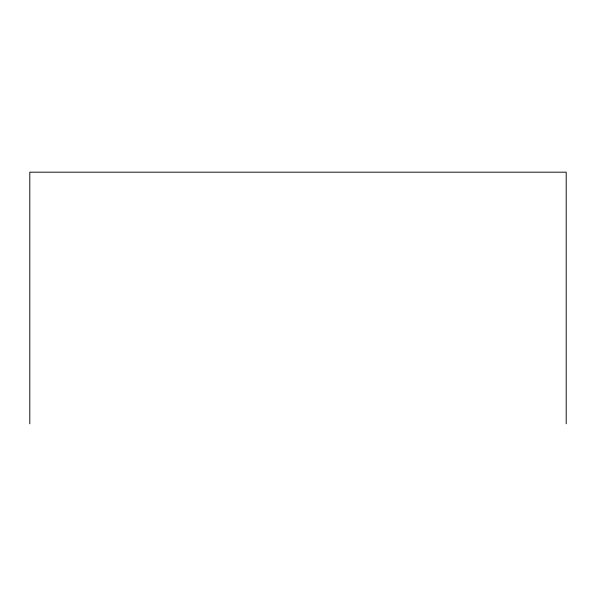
<?xml version="1.0" encoding="UTF-8"?>
<svg xmlns="http://www.w3.org/2000/svg" width="596" height="596" viewBox="0 0 596 596"><rect width="100%" height="100%" fill="white"/><g stroke="black" fill="none" stroke-linecap="round" stroke-linejoin="round"><path stroke-width="0.89" d="M566.2 423.816L566.2 172.184L29.8 172.184L29.8 423.816"/></g></svg>
